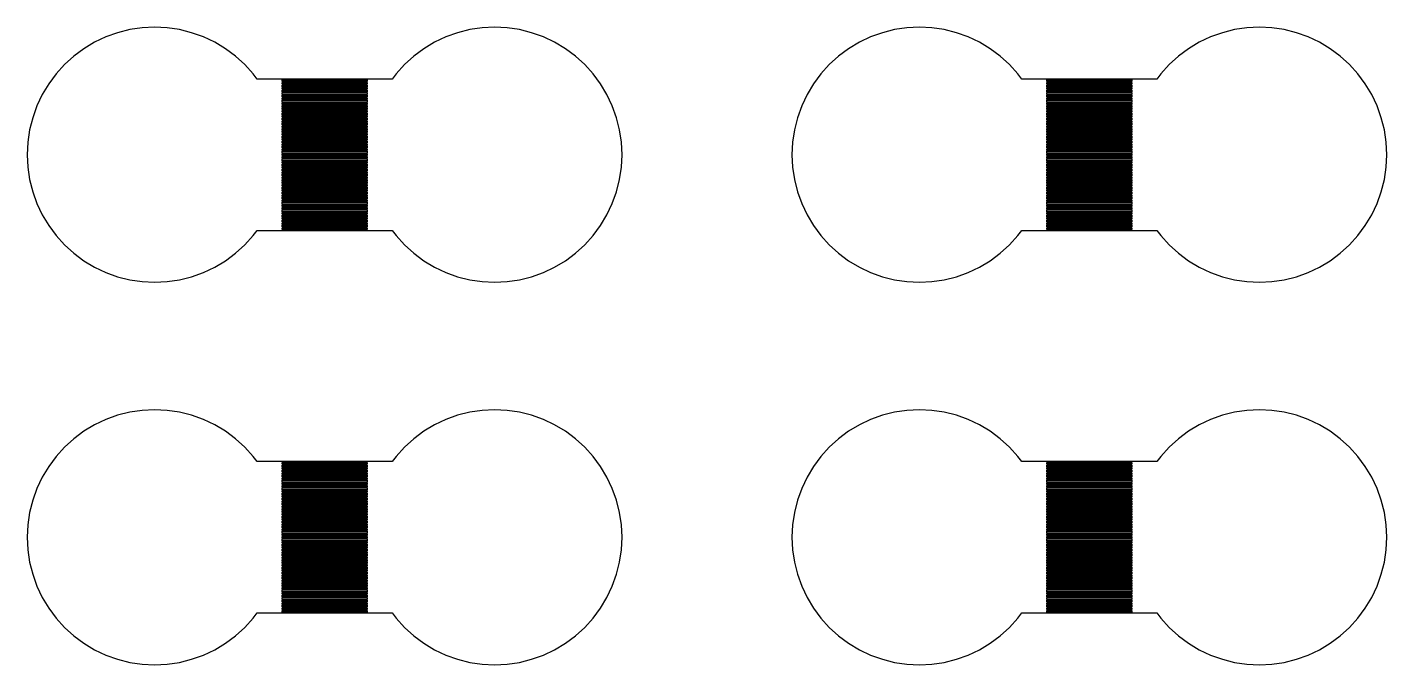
# Model space of a CAD drawing. Extents: x 1 to 53, y 0.8 to 35.2.
# Drawn here: x 10 to 26, y 9.75 to 17.25 of the extents above; entities that cross this region are included whole.
import ezdxf

# ---------------------------------------------------------------- set-up
doc = ezdxf.new("R2010")
doc.units = 0

msp = doc.modelspace()

# ---------------------------------------------------------------- linework, layer by layer
for p, q in [((10.926, 17.1358), (10.7929, 17.0729)), ((11.0646, 17.1854), (10.926, 17.1358)), ((11.2074, 17.2212), (11.0646, 17.1854)), ((11.353, 17.2428), (11.2074, 17.2212)), ((11.5, 17.25), (11.353, 17.2428)), ((11.647, 17.2428), (11.5, 17.25)), ((11.7926, 17.2212), (11.647, 17.2428)), ((11.9354, 17.1854), (11.7926, 17.2212)), ((12.074, 17.1358), (11.9354, 17.1854)), ((12.2071, 17.0729), (12.074, 17.1358)), ((14.926, 17.1358), (14.7929, 17.0729)), ((15.0646, 17.1854), (14.926, 17.1358)), ((15.2074, 17.2212), (15.0646, 17.1854)), ((15.353, 17.2428), (15.2074, 17.2212)), ((15.5, 17.25), (15.353, 17.2428)), ((15.647, 17.2428), (15.5, 17.25)), ((15.7926, 17.2212), (15.647, 17.2428)), ((15.9354, 17.1854), (15.7926, 17.2212)), ((16.074, 17.1358), (15.9354, 17.1854)), ((16.2071, 17.0729), (16.074, 17.1358)), ((19.926, 17.1358), (19.7929, 17.0729)), ((20.0646, 17.1854), (19.926, 17.1358)), ((20.2074, 17.2212), (20.0646, 17.1854)), ((20.353, 17.2428), (20.2074, 17.2212)), ((20.5, 17.25), (20.353, 17.2428)), ((20.647, 17.2428), (20.5, 17.25)), ((20.7926, 17.2212), (20.647, 17.2428)), ((20.9354, 17.1854), (20.7926, 17.2212)), ((21.074, 17.1358), (20.9354, 17.1854)), ((21.2071, 17.0729), (21.074, 17.1358)), ((23.926, 17.1358), (23.7929, 17.0729)), ((24.0646, 17.1854), (23.926, 17.1358)), ((24.2074, 17.2212), (24.0646, 17.1854)), ((24.353, 17.2428), (24.2074, 17.2212)), ((24.5, 17.25), (24.353, 17.2428)), ((24.647, 17.2428), (24.5, 17.25)), ((24.7926, 17.2212), (24.647, 17.2428)), ((24.9354, 17.1854), (24.7926, 17.2212)), ((25.074, 17.1358), (24.9354, 17.1854)), ((25.2071, 17.0729), (25.074, 17.1358)), ((10.6667, 16.9972), (10.5484, 16.9095)), ((10.7929, 17.0729), (10.6667, 16.9972)), ((12.3334, 16.9972), (12.2071, 17.0729)), ((12.4516, 16.9095), (12.3334, 16.9972)), ((14.6666, 16.9972), (14.5484, 16.9095)), ((14.7929, 17.0729), (14.6666, 16.9972)), ((16.3333, 16.9972), (16.2071, 17.0729)), ((16.4516, 16.9095), (16.3333, 16.9972)), ((19.6667, 16.9972), (19.5484, 16.9095)), ((19.7929, 17.0729), (19.6667, 16.9972)), ((21.3334, 16.9972), (21.2071, 17.0729)), ((21.4516, 16.9095), (21.3334, 16.9972)), ((23.6666, 16.9972), (23.5484, 16.9095)), ((23.7929, 17.0729), (23.6666, 16.9972)), ((25.3333, 16.9972), (25.2071, 17.0729)), ((25.4516, 16.9095), (25.3333, 16.9972)), ((10.4393, 16.8107), (10.3405, 16.7016)), ((10.5484, 16.9095), (10.4393, 16.8107)), ((12.5607, 16.8107), (12.4516, 16.9095)), ((12.6595, 16.7016), (12.5607, 16.8107)), ((14.4393, 16.8107), (14.3405, 16.7016)), ((14.5484, 16.9095), (14.4393, 16.8107)), ((16.5607, 16.8107), (16.4516, 16.9095)), ((16.6595, 16.7016), (16.5607, 16.8107)), ((19.4393, 16.8107), (19.3405, 16.7016)), ((19.5484, 16.9095), (19.4393, 16.8107)), ((21.5607, 16.8107), (21.4516, 16.9095)), ((21.6595, 16.7016), (21.5607, 16.8107)), ((23.4393, 16.8107), (23.3405, 16.7016)), ((23.5484, 16.9095), (23.4393, 16.8107)), ((25.5607, 16.8107), (25.4516, 16.9095)), ((25.6595, 16.7016), (25.5607, 16.8107)), ((10.3405, 16.7016), (10.2528, 16.5833)), ((12.7052, 16.64), (12.6595, 16.7016)), ((14.2948, 16.64), (12.7052, 16.64)), ((14.3405, 16.7016), (14.2948, 16.64)), ((16.7472, 16.5833), (16.6595, 16.7016)), ((19.3405, 16.7016), (19.2528, 16.5833)), ((21.7052, 16.64), (21.6595, 16.7016)), ((23.2948, 16.64), (21.7052, 16.64)), ((23.3405, 16.7016), (23.2948, 16.64)), ((25.7472, 16.5833), (25.6595, 16.7016)), ((10.2528, 16.5833), (10.1771, 16.4571)), ((13, 16.61), (13, 16.63)), ((13, 16.63), (14, 16.63)), ((14, 16.61), (13, 16.61)), ((13, 16.58), (13, 16.6)), ((13, 16.6), (14, 16.6)), ((14, 16.58), (13, 16.58)), ((13, 16.55), (13, 16.57)), ((13, 16.57), (14, 16.57)), ((14, 16.55), (13, 16.55)), ((13, 16.52), (13, 16.54)), ((13, 16.54), (14, 16.54)), ((14, 16.52), (13, 16.52)), ((13, 16.49), (13, 16.51)), ((13, 16.51), (14, 16.51)), ((14, 16.49), (13, 16.49)), ((13, 16.46), (13, 16.48)), ((13, 16.48), (14, 16.48)), ((14, 16.63), (14, 16.61)), ((14, 16.6), (14, 16.58)), ((14, 16.57), (14, 16.55)), ((14, 16.54), (14, 16.52)), ((14, 16.51), (14, 16.49)), ((14, 16.48), (14, 16.46)), ((16.8229, 16.4571), (16.7472, 16.5833)), ((19.2528, 16.5833), (19.1771, 16.4571)), ((22, 16.61), (22, 16.63)), ((22, 16.63), (23, 16.63)), ((23, 16.61), (22, 16.61)), ((22, 16.58), (22, 16.6)), ((22, 16.6), (23, 16.6)), ((23, 16.58), (22, 16.58)), ((22, 16.55), (22, 16.57)), ((22, 16.57), (23, 16.57)), ((23, 16.55), (22, 16.55)), ((22, 16.52), (22, 16.54)), ((22, 16.54), (23, 16.54)), ((23, 16.52), (22, 16.52)), ((22, 16.49), (22, 16.51)), ((22, 16.51), (23, 16.51)), ((23, 16.49), (22, 16.49)), ((22, 16.46), (22, 16.48)), ((22, 16.48), (23, 16.48)), ((23, 16.63), (23, 16.61)), ((23, 16.6), (23, 16.58)), ((23, 16.57), (23, 16.55)), ((23, 16.54), (23, 16.52)), ((23, 16.51), (23, 16.49)), ((23, 16.48), (23, 16.46)), ((25.8229, 16.4571), (25.7472, 16.5833)), ((10.1142, 16.324), (10.0646, 16.1854)), ((10.1771, 16.4571), (10.1142, 16.324)), ((14, 16.46), (13, 16.46)), ((13, 16.43), (13, 16.45)), ((13, 16.45), (14, 16.45)), ((14, 16.43), (13, 16.43)), ((13, 16.4), (13, 16.42)), ((13, 16.42), (14, 16.42)), ((14, 16.4), (13, 16.4)), ((13, 16.37), (13, 16.39)), ((13, 16.39), (14, 16.39)), ((14, 16.37), (13, 16.37)), ((13, 16.34), (13, 16.36)), ((13, 16.36), (14, 16.36)), ((14, 16.34), (13, 16.34)), ((13, 16.31), (13, 16.33)), ((13, 16.33), (14, 16.33)), ((14, 16.45), (14, 16.43)), ((14, 16.42), (14, 16.4)), ((14, 16.39), (14, 16.37)), ((14, 16.36), (14, 16.34)), ((14, 16.33), (14, 16.31)), ((16.8858, 16.324), (16.8229, 16.4571)), ((16.9354, 16.1854), (16.8858, 16.324)), ((19.1142, 16.324), (19.0646, 16.1854)), ((19.1771, 16.4571), (19.1142, 16.324)), ((23, 16.46), (22, 16.46)), ((22, 16.43), (22, 16.45)), ((22, 16.45), (23, 16.45)), ((23, 16.43), (22, 16.43)), ((22, 16.4), (22, 16.42)), ((22, 16.42), (23, 16.42)), ((23, 16.4), (22, 16.4)), ((22, 16.37), (22, 16.39)), ((22, 16.39), (23, 16.39)), ((23, 16.37), (22, 16.37)), ((22, 16.34), (22, 16.36)), ((22, 16.36), (23, 16.36)), ((23, 16.34), (22, 16.34)), ((22, 16.31), (22, 16.33)), ((22, 16.33), (23, 16.33)), ((23, 16.45), (23, 16.43)), ((23, 16.42), (23, 16.4)), ((23, 16.39), (23, 16.37)), ((23, 16.36), (23, 16.34)), ((23, 16.33), (23, 16.31)), ((25.8858, 16.324), (25.8229, 16.4571)), ((25.9354, 16.1854), (25.8858, 16.324)), ((10.0646, 16.1854), (10.0288, 16.0426)), ((14, 16.31), (13, 16.31)), ((13, 16.28), (13, 16.3)), ((13, 16.3), (14, 16.3)), ((14, 16.28), (13, 16.28)), ((13, 16.25), (13, 16.27)), ((13, 16.27), (14, 16.27)), ((14, 16.25), (13, 16.25)), ((13, 16.22), (13, 16.24)), ((13, 16.24), (14, 16.24)), ((14, 16.22), (13, 16.22)), ((13, 16.19), (13, 16.21)), ((13, 16.21), (14, 16.21)), ((14, 16.19), (13, 16.19)), ((13, 16.16), (13, 16.18)), ((13, 16.18), (14, 16.18)), ((14, 16.16), (13, 16.16)), ((14, 16.3), (14, 16.28)), ((14, 16.27), (14, 16.25)), ((14, 16.24), (14, 16.22)), ((14, 16.21), (14, 16.19)), ((14, 16.18), (14, 16.16)), ((16.9712, 16.0426), (16.9354, 16.1854)), ((19.0646, 16.1854), (19.0288, 16.0426)), ((23, 16.31), (22, 16.31)), ((22, 16.28), (22, 16.3)), ((22, 16.3), (23, 16.3)), ((23, 16.28), (22, 16.28)), ((22, 16.25), (22, 16.27)), ((22, 16.27), (23, 16.27)), ((23, 16.25), (22, 16.25)), ((22, 16.22), (22, 16.24)), ((22, 16.24), (23, 16.24)), ((23, 16.22), (22, 16.22)), ((22, 16.19), (22, 16.21)), ((22, 16.21), (23, 16.21)), ((23, 16.19), (22, 16.19)), ((22, 16.16), (22, 16.18)), ((22, 16.18), (23, 16.18)), ((23, 16.16), (22, 16.16)), ((23, 16.3), (23, 16.28)), ((23, 16.27), (23, 16.25)), ((23, 16.24), (23, 16.22)), ((23, 16.21), (23, 16.19)), ((23, 16.18), (23, 16.16)), ((25.9712, 16.0426), (25.9354, 16.1854)), ((10.0288, 16.0426), (10.0072, 15.897)), ((13, 16.13), (13, 16.15)), ((13, 16.15), (14, 16.15)), ((14, 16.13), (13, 16.13)), ((13, 16.1), (13, 16.12)), ((13, 16.12), (14, 16.12)), ((14, 16.1), (13, 16.1)), ((13, 16.07), (13, 16.09)), ((13, 16.09), (14, 16.09)), ((14, 16.07), (13, 16.07)), ((13, 16.04), (13, 16.06)), ((13, 16.06), (14, 16.06)), ((14, 16.04), (13, 16.04)), ((13, 16.01), (13, 16.03)), ((13, 16.03), (14, 16.03)), ((14, 16.01), (13, 16.01)), ((13, 15.98), (13, 16)), ((13, 16), (14, 16)), ((14, 16.15), (14, 16.13)), ((14, 16.12), (14, 16.1)), ((14, 16.09), (14, 16.07)), ((14, 16.06), (14, 16.04)), ((14, 16.03), (14, 16.01)), ((14, 16), (14, 15.98)), ((16.9928, 15.897), (16.9712, 16.0426)), ((19.0288, 16.0426), (19.0072, 15.897)), ((22, 16.13), (22, 16.15)), ((22, 16.15), (23, 16.15)), ((23, 16.13), (22, 16.13)), ((22, 16.1), (22, 16.12)), ((22, 16.12), (23, 16.12)), ((23, 16.1), (22, 16.1)), ((22, 16.07), (22, 16.09)), ((22, 16.09), (23, 16.09)), ((23, 16.07), (22, 16.07)), ((22, 16.04), (22, 16.06)), ((22, 16.06), (23, 16.06)), ((23, 16.04), (22, 16.04)), ((22, 16.01), (22, 16.03)), ((22, 16.03), (23, 16.03)), ((23, 16.01), (22, 16.01)), ((22, 15.98), (22, 16)), ((22, 16), (23, 16)), ((23, 16.15), (23, 16.13)), ((23, 16.12), (23, 16.1)), ((23, 16.09), (23, 16.07)), ((23, 16.06), (23, 16.04)), ((23, 16.03), (23, 16.01)), ((23, 16), (23, 15.98)), ((25.9928, 15.897), (25.9712, 16.0426)), ((10.0072, 15.897), (10, 15.75)), ((14, 15.98), (13, 15.98)), ((13, 15.95), (13, 15.97)), ((13, 15.97), (14, 15.97)), ((14, 15.95), (13, 15.95)), ((13, 15.92), (13, 15.94)), ((13, 15.94), (14, 15.94)), ((14, 15.92), (13, 15.92)), ((13, 15.89), (13, 15.91)), ((13, 15.91), (14, 15.91)), ((14, 15.89), (13, 15.89)), ((13, 15.86), (13, 15.88)), ((13, 15.88), (14, 15.88)), ((14, 15.86), (13, 15.86)), ((13, 15.83), (13, 15.85)), ((13, 15.85), (14, 15.85)), ((14, 15.97), (14, 15.95)), ((14, 15.94), (14, 15.92)), ((14, 15.91), (14, 15.89)), ((14, 15.88), (14, 15.86)), ((14, 15.85), (14, 15.83)), ((17, 15.75), (16.9928, 15.897)), ((19.0072, 15.897), (19, 15.75)), ((23, 15.98), (22, 15.98)), ((22, 15.95), (22, 15.97)), ((22, 15.97), (23, 15.97)), ((23, 15.95), (22, 15.95)), ((22, 15.92), (22, 15.94)), ((22, 15.94), (23, 15.94)), ((23, 15.92), (22, 15.92)), ((22, 15.89), (22, 15.91)), ((22, 15.91), (23, 15.91)), ((23, 15.89), (22, 15.89)), ((22, 15.86), (22, 15.88)), ((22, 15.88), (23, 15.88)), ((23, 15.86), (22, 15.86)), ((22, 15.83), (22, 15.85)), ((22, 15.85), (23, 15.85)), ((23, 15.97), (23, 15.95)), ((23, 15.94), (23, 15.92)), ((23, 15.91), (23, 15.89)), ((23, 15.88), (23, 15.86)), ((23, 15.85), (23, 15.83)), ((26, 15.75), (25.9928, 15.897)), ((10, 15.75), (10.0072, 15.603)), ((14, 15.83), (13, 15.83)), ((13, 15.8), (13, 15.82)), ((13, 15.82), (14, 15.82)), ((14, 15.8), (13, 15.8)), ((13, 15.77), (13, 15.79)), ((13, 15.79), (14, 15.79)), ((14, 15.77), (13, 15.77)), ((13, 15.74), (13, 15.76)), ((13, 15.76), (14, 15.76)), ((14, 15.74), (13, 15.74)), ((13, 15.71), (13, 15.73)), ((13, 15.73), (14, 15.73)), ((14, 15.71), (13, 15.71)), ((13, 15.68), (13, 15.7)), ((13, 15.7), (14, 15.7)), ((14, 15.68), (13, 15.68)), ((14, 15.82), (14, 15.8)), ((14, 15.79), (14, 15.77)), ((14, 15.76), (14, 15.74)), ((14, 15.73), (14, 15.71)), ((14, 15.7), (14, 15.68)), ((16.9928, 15.603), (17, 15.75)), ((19, 15.75), (19.0072, 15.603)), ((23, 15.83), (22, 15.83)), ((22, 15.8), (22, 15.82)), ((22, 15.82), (23, 15.82)), ((23, 15.8), (22, 15.8)), ((22, 15.77), (22, 15.79)), ((22, 15.79), (23, 15.79)), ((23, 15.77), (22, 15.77)), ((22, 15.74), (22, 15.76)), ((22, 15.76), (23, 15.76)), ((23, 15.74), (22, 15.74)), ((22, 15.71), (22, 15.73)), ((22, 15.73), (23, 15.73)), ((23, 15.71), (22, 15.71)), ((22, 15.68), (22, 15.7)), ((22, 15.7), (23, 15.7)), ((23, 15.68), (22, 15.68)), ((23, 15.82), (23, 15.8)), ((23, 15.79), (23, 15.77)), ((23, 15.76), (23, 15.74)), ((23, 15.73), (23, 15.71)), ((23, 15.7), (23, 15.68)), ((25.9928, 15.603), (26, 15.75)), ((10.0072, 15.603), (10.0288, 15.4574)), ((13, 15.65), (13, 15.67)), ((13, 15.67), (14, 15.67)), ((14, 15.65), (13, 15.65)), ((13, 15.62), (13, 15.64)), ((13, 15.64), (14, 15.64)), ((14, 15.62), (13, 15.62)), ((13, 15.59), (13, 15.61)), ((13, 15.61), (14, 15.61)), ((14, 15.59), (13, 15.59)), ((13, 15.56), (13, 15.58)), ((13, 15.58), (14, 15.58)), ((14, 15.56), (13, 15.56)), ((13, 15.53), (13, 15.55)), ((13, 15.55), (14, 15.55)), ((14, 15.53), (13, 15.53)), ((13, 15.5), (13, 15.52)), ((13, 15.52), (14, 15.52)), ((14, 15.67), (14, 15.65)), ((14, 15.64), (14, 15.62)), ((14, 15.61), (14, 15.59)), ((14, 15.58), (14, 15.56)), ((14, 15.55), (14, 15.53)), ((14, 15.52), (14, 15.5)), ((16.9712, 15.4574), (16.9928, 15.603)), ((19.0072, 15.603), (19.0288, 15.4574)), ((22, 15.65), (22, 15.67)), ((22, 15.67), (23, 15.67)), ((23, 15.65), (22, 15.65)), ((22, 15.62), (22, 15.64)), ((22, 15.64), (23, 15.64)), ((23, 15.62), (22, 15.62)), ((22, 15.59), (22, 15.61)), ((22, 15.61), (23, 15.61)), ((23, 15.59), (22, 15.59)), ((22, 15.56), (22, 15.58)), ((22, 15.58), (23, 15.58)), ((23, 15.56), (22, 15.56)), ((22, 15.53), (22, 15.55)), ((22, 15.55), (23, 15.55)), ((23, 15.53), (22, 15.53)), ((22, 15.5), (22, 15.52)), ((22, 15.52), (23, 15.52)), ((23, 15.67), (23, 15.65)), ((23, 15.64), (23, 15.62)), ((23, 15.61), (23, 15.59)), ((23, 15.58), (23, 15.56)), ((23, 15.55), (23, 15.53)), ((23, 15.52), (23, 15.5)), ((25.9712, 15.4574), (25.9928, 15.603)), ((10.0288, 15.4574), (10.0646, 15.3146)), ((14, 15.5), (13, 15.5)), ((13, 15.47), (13, 15.49)), ((13, 15.49), (14, 15.49)), ((14, 15.47), (13, 15.47)), ((13, 15.44), (13, 15.46)), ((13, 15.46), (14, 15.46)), ((14, 15.44), (13, 15.44)), ((13, 15.41), (13, 15.43)), ((13, 15.43), (14, 15.43)), ((14, 15.41), (13, 15.41)), ((13, 15.38), (13, 15.4)), ((13, 15.4), (14, 15.4)), ((14, 15.38), (13, 15.38)), ((13, 15.35), (13, 15.37)), ((13, 15.37), (14, 15.37)), ((14, 15.49), (14, 15.47)), ((14, 15.46), (14, 15.44)), ((14, 15.43), (14, 15.41)), ((14, 15.4), (14, 15.38)), ((14, 15.37), (14, 15.35)), ((16.9354, 15.3146), (16.9712, 15.4574)), ((19.0288, 15.4574), (19.0646, 15.3146)), ((23, 15.5), (22, 15.5)), ((22, 15.47), (22, 15.49)), ((22, 15.49), (23, 15.49)), ((23, 15.47), (22, 15.47)), ((22, 15.44), (22, 15.46)), ((22, 15.46), (23, 15.46)), ((23, 15.44), (22, 15.44)), ((22, 15.41), (22, 15.43)), ((22, 15.43), (23, 15.43)), ((23, 15.41), (22, 15.41)), ((22, 15.38), (22, 15.4)), ((22, 15.4), (23, 15.4)), ((23, 15.38), (22, 15.38)), ((22, 15.35), (22, 15.37)), ((22, 15.37), (23, 15.37)), ((23, 15.49), (23, 15.47)), ((23, 15.46), (23, 15.44)), ((23, 15.43), (23, 15.41)), ((23, 15.4), (23, 15.38)), ((23, 15.37), (23, 15.35)), ((25.9354, 15.3146), (25.9712, 15.4574)), ((10.0646, 15.3146), (10.1142, 15.176)), ((14, 15.35), (13, 15.35)), ((13, 15.32), (13, 15.34)), ((13, 15.34), (14, 15.34)), ((14, 15.32), (13, 15.32)), ((13, 15.29), (13, 15.31)), ((13, 15.31), (14, 15.31)), ((14, 15.29), (13, 15.29)), ((13, 15.26), (13, 15.28)), ((13, 15.28), (14, 15.28)), ((14, 15.26), (13, 15.26)), ((13, 15.23), (13, 15.25)), ((13, 15.25), (14, 15.25)), ((14, 15.23), (13, 15.23)), ((13, 15.2), (13, 15.22)), ((13, 15.22), (14, 15.22)), ((14, 15.2), (13, 15.2)), ((14, 15.34), (14, 15.32)), ((14, 15.31), (14, 15.29)), ((14, 15.28), (14, 15.26)), ((14, 15.25), (14, 15.23)), ((14, 15.22), (14, 15.2)), ((16.8858, 15.176), (16.9354, 15.3146)), ((19.0646, 15.3146), (19.1142, 15.176)), ((23, 15.35), (22, 15.35)), ((22, 15.32), (22, 15.34)), ((22, 15.34), (23, 15.34)), ((23, 15.32), (22, 15.32)), ((22, 15.29), (22, 15.31)), ((22, 15.31), (23, 15.31)), ((23, 15.29), (22, 15.29)), ((22, 15.26), (22, 15.28)), ((22, 15.28), (23, 15.28)), ((23, 15.26), (22, 15.26)), ((22, 15.23), (22, 15.25)), ((22, 15.25), (23, 15.25)), ((23, 15.23), (22, 15.23)), ((22, 15.2), (22, 15.22)), ((22, 15.22), (23, 15.22)), ((23, 15.2), (22, 15.2)), ((23, 15.34), (23, 15.32)), ((23, 15.31), (23, 15.29)), ((23, 15.28), (23, 15.26)), ((23, 15.25), (23, 15.23)), ((23, 15.22), (23, 15.2)), ((25.8858, 15.176), (25.9354, 15.3146)), ((10.1142, 15.176), (10.1771, 15.0429)), ((10.1771, 15.0429), (10.2528, 14.9167)), ((13, 15.17), (13, 15.19)), ((13, 15.19), (14, 15.19)), ((14, 15.17), (13, 15.17)), ((13, 15.14), (13, 15.16)), ((13, 15.16), (14, 15.16)), ((14, 15.14), (13, 15.14)), ((13, 15.11), (13, 15.13)), ((13, 15.13), (14, 15.13)), ((14, 15.11), (13, 15.11)), ((13, 15.08), (13, 15.1)), ((13, 15.1), (14, 15.1)), ((14, 15.08), (13, 15.08)), ((13, 15.05), (13, 15.07)), ((13, 15.07), (14, 15.07)), ((14, 15.05), (13, 15.05)), ((14, 15.19), (14, 15.17)), ((14, 15.16), (14, 15.14)), ((14, 15.13), (14, 15.11)), ((14, 15.1), (14, 15.08)), ((14, 15.07), (14, 15.05)), ((16.7472, 14.9167), (16.8229, 15.0429)), ((16.8229, 15.0429), (16.8858, 15.176)), ((19.1142, 15.176), (19.1771, 15.0429)), ((19.1771, 15.0429), (19.2528, 14.9167)), ((22, 15.17), (22, 15.19)), ((22, 15.19), (23, 15.19)), ((23, 15.17), (22, 15.17)), ((22, 15.14), (22, 15.16)), ((22, 15.16), (23, 15.16)), ((23, 15.14), (22, 15.14)), ((22, 15.11), (22, 15.13)), ((22, 15.13), (23, 15.13)), ((23, 15.11), (22, 15.11)), ((22, 15.08), (22, 15.1)), ((22, 15.1), (23, 15.1)), ((23, 15.08), (22, 15.08)), ((22, 15.05), (22, 15.07)), ((22, 15.07), (23, 15.07)), ((23, 15.05), (22, 15.05)), ((23, 15.19), (23, 15.17)), ((23, 15.16), (23, 15.14)), ((23, 15.13), (23, 15.11)), ((23, 15.1), (23, 15.08)), ((23, 15.07), (23, 15.05)), ((25.7472, 14.9167), (25.8229, 15.0429)), ((25.8229, 15.0429), (25.8858, 15.176)), ((10.2528, 14.9167), (10.3405, 14.7984)), ((13, 15.02), (13, 15.04)), ((13, 15.04), (14, 15.04)), ((14, 15.02), (13, 15.02)), ((13, 14.99), (13, 15.01)), ((13, 15.01), (14, 15.01)), ((14, 14.99), (13, 14.99)), ((13, 14.96), (13, 14.98)), ((13, 14.98), (14, 14.98)), ((14, 14.96), (13, 14.96)), ((13, 14.93), (13, 14.95)), ((13, 14.95), (14, 14.95)), ((14, 14.93), (13, 14.93)), ((13, 14.9), (13, 14.92)), ((13, 14.92), (14, 14.92)), ((14, 14.9), (13, 14.9)), ((13, 14.87), (13, 14.89)), ((13, 14.89), (14, 14.89)), ((14, 15.04), (14, 15.02)), ((14, 15.01), (14, 14.99)), ((14, 14.98), (14, 14.96)), ((14, 14.95), (14, 14.93)), ((14, 14.92), (14, 14.9)), ((14, 14.89), (14, 14.87)), ((16.6595, 14.7984), (16.7472, 14.9167)), ((19.2528, 14.9167), (19.3405, 14.7984)), ((22, 15.02), (22, 15.04)), ((22, 15.04), (23, 15.04)), ((23, 15.02), (22, 15.02)), ((22, 14.99), (22, 15.01)), ((22, 15.01), (23, 15.01)), ((23, 14.99), (22, 14.99)), ((22, 14.96), (22, 14.98)), ((22, 14.98), (23, 14.98)), ((23, 14.96), (22, 14.96)), ((22, 14.93), (22, 14.95)), ((22, 14.95), (23, 14.95)), ((23, 14.93), (22, 14.93)), ((22, 14.9), (22, 14.92)), ((22, 14.92), (23, 14.92)), ((23, 14.9), (22, 14.9)), ((22, 14.87), (22, 14.89)), ((22, 14.89), (23, 14.89)), ((23, 15.04), (23, 15.02)), ((23, 15.01), (23, 14.99)), ((23, 14.98), (23, 14.96)), ((23, 14.95), (23, 14.93)), ((23, 14.92), (23, 14.9)), ((23, 14.89), (23, 14.87)), ((25.6595, 14.7984), (25.7472, 14.9167)), ((10.3405, 14.7984), (10.4393, 14.6893)), ((12.5607, 14.6893), (12.6595, 14.7984)), ((12.6595, 14.7984), (12.7052, 14.86)), ((12.7052, 14.86), (14.2948, 14.86)), ((14, 14.87), (13, 14.87)), ((14.2948, 14.86), (14.3405, 14.7984)), ((14.3405, 14.7984), (14.4393, 14.6893)), ((16.5607, 14.6893), (16.6595, 14.7984)), ((19.3405, 14.7984), (19.4393, 14.6893)), ((21.5607, 14.6893), (21.6595, 14.7984)), ((21.6595, 14.7984), (21.7052, 14.86)), ((21.7052, 14.86), (23.2948, 14.86)), ((23, 14.87), (22, 14.87)), ((23.2948, 14.86), (23.3405, 14.7984)), ((23.3405, 14.7984), (23.4393, 14.6893)), ((25.5607, 14.6893), (25.6595, 14.7984)), ((10.4393, 14.6893), (10.5484, 14.5905)), ((10.5484, 14.5905), (10.6667, 14.5028)), ((12.3334, 14.5028), (12.4516, 14.5905)), ((12.4516, 14.5905), (12.5607, 14.6893)), ((14.4393, 14.6893), (14.5484, 14.5905)), ((14.5484, 14.5905), (14.6666, 14.5028)), ((16.3333, 14.5028), (16.4516, 14.5905)), ((16.4516, 14.5905), (16.5607, 14.6893)), ((19.4393, 14.6893), (19.5484, 14.5905)), ((19.5484, 14.5905), (19.6667, 14.5028)), ((21.3334, 14.5028), (21.4516, 14.5905)), ((21.4516, 14.5905), (21.5607, 14.6893)), ((23.4393, 14.6893), (23.5484, 14.5905)), ((23.5484, 14.5905), (23.6666, 14.5028)), ((25.3333, 14.5028), (25.4516, 14.5905)), ((25.4516, 14.5905), (25.5607, 14.6893)), ((10.6667, 14.5028), (10.7929, 14.4271)), ((10.7929, 14.4271), (10.926, 14.3642)), ((12.074, 14.3642), (12.2071, 14.4271)), ((12.2071, 14.4271), (12.3334, 14.5028)), ((14.6666, 14.5028), (14.7929, 14.4271)), ((14.7929, 14.4271), (14.926, 14.3642)), ((16.074, 14.3642), (16.2071, 14.4271)), ((16.2071, 14.4271), (16.3333, 14.5028)), ((19.6667, 14.5028), (19.7929, 14.4271)), ((19.7929, 14.4271), (19.926, 14.3642)), ((21.074, 14.3642), (21.2071, 14.4271)), ((21.2071, 14.4271), (21.3334, 14.5028)), ((23.6666, 14.5028), (23.7929, 14.4271)), ((23.7929, 14.4271), (23.926, 14.3642)), ((25.074, 14.3642), (25.2071, 14.4271)), ((25.2071, 14.4271), (25.3333, 14.5028)), ((10.926, 14.3642), (11.0646, 14.3146)), ((11.0646, 14.3146), (11.2074, 14.2788)), ((11.2074, 14.2788), (11.353, 14.2572)), ((11.353, 14.2572), (11.5, 14.25)), ((11.5, 14.25), (11.647, 14.2572)), ((11.647, 14.2572), (11.7926, 14.2788)), ((11.7926, 14.2788), (11.9354, 14.3146)), ((11.9354, 14.3146), (12.074, 14.3642)), ((14.926, 14.3642), (15.0646, 14.3146)), ((15.0646, 14.3146), (15.2074, 14.2788)), ((15.2074, 14.2788), (15.353, 14.2572)), ((15.353, 14.2572), (15.5, 14.25)), ((15.5, 14.25), (15.647, 14.2572)), ((15.647, 14.2572), (15.7926, 14.2788)), ((15.7926, 14.2788), (15.9354, 14.3146)), ((15.9354, 14.3146), (16.074, 14.3642)), ((19.926, 14.3642), (20.0646, 14.3146)), ((20.0646, 14.3146), (20.2074, 14.2788)), ((20.2074, 14.2788), (20.353, 14.2572)), ((20.353, 14.2572), (20.5, 14.25)), ((20.5, 14.25), (20.647, 14.2572)), ((20.647, 14.2572), (20.7926, 14.2788)), ((20.7926, 14.2788), (20.9354, 14.3146)), ((20.9354, 14.3146), (21.074, 14.3642)), ((23.926, 14.3642), (24.0646, 14.3146)), ((24.0646, 14.3146), (24.2074, 14.2788)), ((24.2074, 14.2788), (24.353, 14.2572)), ((24.353, 14.2572), (24.5, 14.25)), ((24.5, 14.25), (24.647, 14.2572)), ((24.647, 14.2572), (24.7926, 14.2788)), ((24.7926, 14.2788), (24.9354, 14.3146)), ((24.9354, 14.3146), (25.074, 14.3642)), ((11.0646, 12.6854), (10.926, 12.6358)), ((11.2074, 12.7212), (11.0646, 12.6854)), ((11.353, 12.7428), (11.2074, 12.7212)), ((11.5, 12.75), (11.353, 12.7428)), ((11.647, 12.7428), (11.5, 12.75)), ((11.7926, 12.7212), (11.647, 12.7428)), ((11.9354, 12.6854), (11.7926, 12.7212)), ((12.074, 12.6358), (11.9354, 12.6854)), ((15.0646, 12.6854), (14.926, 12.6358)), ((15.2074, 12.7212), (15.0646, 12.6854)), ((15.353, 12.7428), (15.2074, 12.7212)), ((15.5, 12.75), (15.353, 12.7428)), ((15.647, 12.7428), (15.5, 12.75)), ((15.7926, 12.7212), (15.647, 12.7428)), ((15.9354, 12.6854), (15.7926, 12.7212)), ((16.074, 12.6358), (15.9354, 12.6854)), ((20.0646, 12.6854), (19.926, 12.6358)), ((20.2074, 12.7212), (20.0646, 12.6854)), ((20.353, 12.7428), (20.2074, 12.7212)), ((20.5, 12.75), (20.353, 12.7428)), ((20.647, 12.7428), (20.5, 12.75)), ((20.7926, 12.7212), (20.647, 12.7428)), ((20.9354, 12.6854), (20.7926, 12.7212)), ((21.074, 12.6358), (20.9354, 12.6854)), ((24.0646, 12.6854), (23.926, 12.6358)), ((24.2074, 12.7212), (24.0646, 12.6854)), ((24.353, 12.7428), (24.2074, 12.7212)), ((24.5, 12.75), (24.353, 12.7428)), ((24.647, 12.7428), (24.5, 12.75)), ((24.7926, 12.7212), (24.647, 12.7428)), ((24.9354, 12.6854), (24.7926, 12.7212)), ((25.074, 12.6358), (24.9354, 12.6854)), ((10.6667, 12.4972), (10.5484, 12.4095)), ((10.7929, 12.5729), (10.6667, 12.4972)), ((10.926, 12.6358), (10.7929, 12.5729)), ((12.2071, 12.5729), (12.074, 12.6358)), ((12.3334, 12.4972), (12.2071, 12.5729)), ((12.4516, 12.4095), (12.3334, 12.4972)), ((14.6666, 12.4972), (14.5484, 12.4095)), ((14.7929, 12.5729), (14.6666, 12.4972)), ((14.926, 12.6358), (14.7929, 12.5729)), ((16.2071, 12.5729), (16.074, 12.6358)), ((16.3333, 12.4972), (16.2071, 12.5729)), ((16.4516, 12.4095), (16.3333, 12.4972)), ((19.6667, 12.4972), (19.5484, 12.4095)), ((19.7929, 12.5729), (19.6667, 12.4972)), ((19.926, 12.6358), (19.7929, 12.5729)), ((21.2071, 12.5729), (21.074, 12.6358)), ((21.3334, 12.4972), (21.2071, 12.5729)), ((21.4516, 12.4095), (21.3334, 12.4972)), ((23.6666, 12.4972), (23.5484, 12.4095)), ((23.7929, 12.5729), (23.6666, 12.4972)), ((23.926, 12.6358), (23.7929, 12.5729)), ((25.2071, 12.5729), (25.074, 12.6358)), ((25.3333, 12.4972), (25.2071, 12.5729)), ((25.4516, 12.4095), (25.3333, 12.4972)), ((10.5484, 12.4095), (10.4393, 12.3107)), ((12.5607, 12.3107), (12.4516, 12.4095)), ((14.5484, 12.4095), (14.4393, 12.3107)), ((16.5607, 12.3107), (16.4516, 12.4095)), ((19.5484, 12.4095), (19.4393, 12.3107)), ((21.5607, 12.3107), (21.4516, 12.4095)), ((23.5484, 12.4095), (23.4393, 12.3107)), ((25.5607, 12.3107), (25.4516, 12.4095)), ((10.3405, 12.2016), (10.2528, 12.0833)), ((10.4393, 12.3107), (10.3405, 12.2016)), ((12.6595, 12.2016), (12.5607, 12.3107)), ((12.7052, 12.14), (12.6595, 12.2016)), ((14.3405, 12.2016), (14.2948, 12.14)), ((14.4393, 12.3107), (14.3405, 12.2016)), ((16.6595, 12.2016), (16.5607, 12.3107)), ((16.7472, 12.0833), (16.6595, 12.2016)), ((19.3405, 12.2016), (19.2528, 12.0833)), ((19.4393, 12.3107), (19.3405, 12.2016)), ((21.6595, 12.2016), (21.5607, 12.3107)), ((21.7052, 12.14), (21.6595, 12.2016)), ((23.3405, 12.2016), (23.2948, 12.14)), ((23.4393, 12.3107), (23.3405, 12.2016)), ((25.6595, 12.2016), (25.5607, 12.3107)), ((25.7472, 12.0833), (25.6595, 12.2016)), ((10.2528, 12.0833), (10.1771, 11.9571)), ((14.2948, 12.14), (12.7052, 12.14)), ((13, 12.11), (13, 12.13)), ((13, 12.13), (14, 12.13)), ((14, 12.11), (13, 12.11)), ((13, 12.08), (13, 12.1)), ((13, 12.1), (14, 12.1)), ((14, 12.08), (13, 12.08)), ((13, 12.05), (13, 12.07)), ((13, 12.07), (14, 12.07)), ((14, 12.05), (13, 12.05)), ((13, 12.02), (13, 12.04)), ((13, 12.04), (14, 12.04)), ((14, 12.02), (13, 12.02)), ((13, 11.99), (13, 12.01)), ((13, 12.01), (14, 12.01)), ((14, 12.13), (14, 12.11)), ((14, 12.1), (14, 12.08)), ((14, 12.07), (14, 12.05)), ((14, 12.04), (14, 12.02)), ((14, 12.01), (14, 11.99)), ((16.8229, 11.9571), (16.7472, 12.0833)), ((19.2528, 12.0833), (19.1771, 11.9571)), ((23.2948, 12.14), (21.7052, 12.14)), ((22, 12.11), (22, 12.13)), ((22, 12.13), (23, 12.13)), ((23, 12.11), (22, 12.11)), ((22, 12.08), (22, 12.1)), ((22, 12.1), (23, 12.1)), ((23, 12.08), (22, 12.08)), ((22, 12.05), (22, 12.07)), ((22, 12.07), (23, 12.07)), ((23, 12.05), (22, 12.05)), ((22, 12.02), (22, 12.04)), ((22, 12.04), (23, 12.04)), ((23, 12.02), (22, 12.02)), ((22, 11.99), (22, 12.01)), ((22, 12.01), (23, 12.01)), ((23, 12.13), (23, 12.11)), ((23, 12.1), (23, 12.08)), ((23, 12.07), (23, 12.05)), ((23, 12.04), (23, 12.02)), ((23, 12.01), (23, 11.99)), ((25.8229, 11.9571), (25.7472, 12.0833)), ((10.1771, 11.9571), (10.1142, 11.824)), ((14, 11.99), (13, 11.99)), ((13, 11.96), (13, 11.98)), ((13, 11.98), (14, 11.98)), ((14, 11.96), (13, 11.96)), ((13, 11.93), (13, 11.95)), ((13, 11.95), (14, 11.95)), ((14, 11.93), (13, 11.93)), ((13, 11.9), (13, 11.92)), ((13, 11.92), (14, 11.92)), ((14, 11.9), (13, 11.9)), ((13, 11.87), (13, 11.89)), ((13, 11.89), (14, 11.89)), ((14, 11.87), (13, 11.87)), ((13, 11.84), (13, 11.86)), ((13, 11.86), (14, 11.86)), ((14, 11.84), (13, 11.84)), ((14, 11.98), (14, 11.96)), ((14, 11.95), (14, 11.93)), ((14, 11.92), (14, 11.9)), ((14, 11.89), (14, 11.87)), ((14, 11.86), (14, 11.84)), ((16.8858, 11.824), (16.8229, 11.9571)), ((19.1771, 11.9571), (19.1142, 11.824)), ((23, 11.99), (22, 11.99)), ((22, 11.96), (22, 11.98)), ((22, 11.98), (23, 11.98)), ((23, 11.96), (22, 11.96)), ((22, 11.93), (22, 11.95)), ((22, 11.95), (23, 11.95)), ((23, 11.93), (22, 11.93)), ((22, 11.9), (22, 11.92)), ((22, 11.92), (23, 11.92)), ((23, 11.9), (22, 11.9)), ((22, 11.87), (22, 11.89)), ((22, 11.89), (23, 11.89)), ((23, 11.87), (22, 11.87)), ((22, 11.84), (22, 11.86)), ((22, 11.86), (23, 11.86)), ((23, 11.84), (22, 11.84)), ((23, 11.98), (23, 11.96)), ((23, 11.95), (23, 11.93)), ((23, 11.92), (23, 11.9)), ((23, 11.89), (23, 11.87)), ((23, 11.86), (23, 11.84)), ((25.8858, 11.824), (25.8229, 11.9571)), ((10.0646, 11.6854), (10.0288, 11.5426)), ((10.1142, 11.824), (10.0646, 11.6854)), ((13, 11.81), (13, 11.83)), ((13, 11.83), (14, 11.83)), ((14, 11.81), (13, 11.81)), ((13, 11.78), (13, 11.8)), ((13, 11.8), (14, 11.8)), ((14, 11.78), (13, 11.78)), ((13, 11.75), (13, 11.77)), ((13, 11.77), (14, 11.77)), ((14, 11.75), (13, 11.75)), ((13, 11.72), (13, 11.74)), ((13, 11.74), (14, 11.74)), ((14, 11.72), (13, 11.72)), ((13, 11.69), (13, 11.71)), ((13, 11.71), (14, 11.71)), ((14, 11.69), (13, 11.69)), ((13, 11.66), (13, 11.68)), ((13, 11.68), (14, 11.68)), ((14, 11.83), (14, 11.81)), ((14, 11.8), (14, 11.78)), ((14, 11.77), (14, 11.75)), ((14, 11.74), (14, 11.72)), ((14, 11.71), (14, 11.69)), ((14, 11.68), (14, 11.66)), ((16.9354, 11.6854), (16.8858, 11.824)), ((16.9712, 11.5426), (16.9354, 11.6854)), ((19.0646, 11.6854), (19.0288, 11.5426)), ((19.1142, 11.824), (19.0646, 11.6854)), ((22, 11.81), (22, 11.83)), ((22, 11.83), (23, 11.83)), ((23, 11.81), (22, 11.81)), ((22, 11.78), (22, 11.8)), ((22, 11.8), (23, 11.8)), ((23, 11.78), (22, 11.78)), ((22, 11.75), (22, 11.77)), ((22, 11.77), (23, 11.77)), ((23, 11.75), (22, 11.75)), ((22, 11.72), (22, 11.74)), ((22, 11.74), (23, 11.74)), ((23, 11.72), (22, 11.72)), ((22, 11.69), (22, 11.71)), ((22, 11.71), (23, 11.71)), ((23, 11.69), (22, 11.69)), ((22, 11.66), (22, 11.68)), ((22, 11.68), (23, 11.68)), ((23, 11.83), (23, 11.81)), ((23, 11.8), (23, 11.78)), ((23, 11.77), (23, 11.75)), ((23, 11.74), (23, 11.72)), ((23, 11.71), (23, 11.69)), ((23, 11.68), (23, 11.66)), ((25.9354, 11.6854), (25.8858, 11.824)), ((25.9712, 11.5426), (25.9354, 11.6854)), ((10.0288, 11.5426), (10.0072, 11.397)), ((14, 11.66), (13, 11.66)), ((13, 11.63), (13, 11.65)), ((13, 11.65), (14, 11.65)), ((14, 11.63), (13, 11.63)), ((13, 11.6), (13, 11.62)), ((13, 11.62), (14, 11.62)), ((14, 11.6), (13, 11.6)), ((13, 11.57), (13, 11.59)), ((13, 11.59), (14, 11.59)), ((14, 11.57), (13, 11.57)), ((13, 11.54), (13, 11.56)), ((13, 11.56), (14, 11.56)), ((14, 11.54), (13, 11.54)), ((13, 11.51), (13, 11.53)), ((13, 11.53), (14, 11.53)), ((14, 11.65), (14, 11.63)), ((14, 11.62), (14, 11.6)), ((14, 11.59), (14, 11.57)), ((14, 11.56), (14, 11.54)), ((14, 11.53), (14, 11.51)), ((16.9928, 11.397), (16.9712, 11.5426)), ((19.0288, 11.5426), (19.0072, 11.397)), ((23, 11.66), (22, 11.66)), ((22, 11.63), (22, 11.65)), ((22, 11.65), (23, 11.65)), ((23, 11.63), (22, 11.63)), ((22, 11.6), (22, 11.62)), ((22, 11.62), (23, 11.62)), ((23, 11.6), (22, 11.6)), ((22, 11.57), (22, 11.59)), ((22, 11.59), (23, 11.59)), ((23, 11.57), (22, 11.57)), ((22, 11.54), (22, 11.56)), ((22, 11.56), (23, 11.56)), ((23, 11.54), (22, 11.54)), ((22, 11.51), (22, 11.53)), ((22, 11.53), (23, 11.53)), ((23, 11.65), (23, 11.63)), ((23, 11.62), (23, 11.6)), ((23, 11.59), (23, 11.57)), ((23, 11.56), (23, 11.54)), ((23, 11.53), (23, 11.51)), ((25.9928, 11.397), (25.9712, 11.5426)), ((10.0072, 11.397), (10, 11.25)), ((14, 11.51), (13, 11.51)), ((13, 11.48), (13, 11.5)), ((13, 11.5), (14, 11.5)), ((14, 11.48), (13, 11.48)), ((13, 11.45), (13, 11.47)), ((13, 11.47), (14, 11.47)), ((14, 11.45), (13, 11.45)), ((13, 11.42), (13, 11.44)), ((13, 11.44), (14, 11.44)), ((14, 11.42), (13, 11.42)), ((13, 11.39), (13, 11.41)), ((13, 11.41), (14, 11.41)), ((14, 11.39), (13, 11.39)), ((13, 11.36), (13, 11.38)), ((13, 11.38), (14, 11.38)), ((14, 11.36), (13, 11.36)), ((14, 11.5), (14, 11.48)), ((14, 11.47), (14, 11.45)), ((14, 11.44), (14, 11.42)), ((14, 11.41), (14, 11.39)), ((14, 11.38), (14, 11.36)), ((17, 11.25), (16.9928, 11.397)), ((19.0072, 11.397), (19, 11.25)), ((23, 11.51), (22, 11.51)), ((22, 11.48), (22, 11.5)), ((22, 11.5), (23, 11.5)), ((23, 11.48), (22, 11.48)), ((22, 11.45), (22, 11.47)), ((22, 11.47), (23, 11.47)), ((23, 11.45), (22, 11.45)), ((22, 11.42), (22, 11.44)), ((22, 11.44), (23, 11.44)), ((23, 11.42), (22, 11.42)), ((22, 11.39), (22, 11.41)), ((22, 11.41), (23, 11.41)), ((23, 11.39), (22, 11.39)), ((22, 11.36), (22, 11.38)), ((22, 11.38), (23, 11.38)), ((23, 11.36), (22, 11.36)), ((23, 11.5), (23, 11.48)), ((23, 11.47), (23, 11.45)), ((23, 11.44), (23, 11.42)), ((23, 11.41), (23, 11.39)), ((23, 11.38), (23, 11.36)), ((26, 11.25), (25.9928, 11.397)), ((10, 11.25), (10.0072, 11.103)), ((13, 11.33), (13, 11.35)), ((13, 11.35), (14, 11.35)), ((14, 11.33), (13, 11.33)), ((13, 11.3), (13, 11.32)), ((13, 11.32), (14, 11.32)), ((14, 11.3), (13, 11.3)), ((13, 11.27), (13, 11.29)), ((13, 11.29), (14, 11.29)), ((14, 11.27), (13, 11.27)), ((13, 11.24), (13, 11.26)), ((13, 11.26), (14, 11.26)), ((14, 11.24), (13, 11.24)), ((13, 11.21), (13, 11.23)), ((13, 11.23), (14, 11.23)), ((14, 11.21), (13, 11.21)), ((13, 11.18), (13, 11.2)), ((13, 11.2), (14, 11.2)), ((14, 11.35), (14, 11.33)), ((14, 11.32), (14, 11.3)), ((14, 11.29), (14, 11.27)), ((14, 11.26), (14, 11.24)), ((14, 11.23), (14, 11.21)), ((14, 11.2), (14, 11.18)), ((16.9928, 11.103), (17, 11.25)), ((19, 11.25), (19.0072, 11.103)), ((22, 11.33), (22, 11.35)), ((22, 11.35), (23, 11.35)), ((23, 11.33), (22, 11.33)), ((22, 11.3), (22, 11.32)), ((22, 11.32), (23, 11.32)), ((23, 11.3), (22, 11.3)), ((22, 11.27), (22, 11.29)), ((22, 11.29), (23, 11.29)), ((23, 11.27), (22, 11.27)), ((22, 11.24), (22, 11.26)), ((22, 11.26), (23, 11.26)), ((23, 11.24), (22, 11.24)), ((22, 11.21), (22, 11.23)), ((22, 11.23), (23, 11.23)), ((23, 11.21), (22, 11.21)), ((22, 11.18), (22, 11.2)), ((22, 11.2), (23, 11.2)), ((23, 11.35), (23, 11.33)), ((23, 11.32), (23, 11.3)), ((23, 11.29), (23, 11.27)), ((23, 11.26), (23, 11.24)), ((23, 11.23), (23, 11.21)), ((23, 11.2), (23, 11.18)), ((25.9928, 11.103), (26, 11.25)), ((10.0072, 11.103), (10.0288, 10.9574)), ((14, 11.18), (13, 11.18)), ((13, 11.15), (13, 11.17)), ((13, 11.17), (14, 11.17)), ((14, 11.15), (13, 11.15)), ((13, 11.12), (13, 11.14)), ((13, 11.14), (14, 11.14)), ((14, 11.12), (13, 11.12)), ((13, 11.09), (13, 11.11)), ((13, 11.11), (14, 11.11)), ((14, 11.09), (13, 11.09)), ((13, 11.06), (13, 11.08)), ((13, 11.08), (14, 11.08)), ((14, 11.06), (13, 11.06)), ((13, 11.03), (13, 11.05)), ((13, 11.05), (14, 11.05)), ((14, 11.17), (14, 11.15)), ((14, 11.14), (14, 11.12)), ((14, 11.11), (14, 11.09)), ((14, 11.08), (14, 11.06)), ((14, 11.05), (14, 11.03)), ((16.9712, 10.9574), (16.9928, 11.103)), ((19.0072, 11.103), (19.0288, 10.9574)), ((23, 11.18), (22, 11.18)), ((22, 11.15), (22, 11.17)), ((22, 11.17), (23, 11.17)), ((23, 11.15), (22, 11.15)), ((22, 11.12), (22, 11.14)), ((22, 11.14), (23, 11.14)), ((23, 11.12), (22, 11.12)), ((22, 11.09), (22, 11.11)), ((22, 11.11), (23, 11.11)), ((23, 11.09), (22, 11.09)), ((22, 11.06), (22, 11.08)), ((22, 11.08), (23, 11.08)), ((23, 11.06), (22, 11.06)), ((22, 11.03), (22, 11.05)), ((22, 11.05), (23, 11.05)), ((23, 11.17), (23, 11.15)), ((23, 11.14), (23, 11.12)), ((23, 11.11), (23, 11.09)), ((23, 11.08), (23, 11.06)), ((23, 11.05), (23, 11.03)), ((25.9712, 10.9574), (25.9928, 11.103)), ((10.0288, 10.9574), (10.0646, 10.8146)), ((14, 11.03), (13, 11.03)), ((13, 11), (13, 11.02)), ((13, 11.02), (14, 11.02)), ((14, 11), (13, 11)), ((13, 10.97), (13, 10.99)), ((13, 10.99), (14, 10.99)), ((14, 10.97), (13, 10.97)), ((13, 10.94), (13, 10.96)), ((13, 10.96), (14, 10.96)), ((14, 10.94), (13, 10.94)), ((13, 10.91), (13, 10.93)), ((13, 10.93), (14, 10.93)), ((14, 10.91), (13, 10.91)), ((13, 10.88), (13, 10.9)), ((13, 10.9), (14, 10.9)), ((14, 10.88), (13, 10.88)), ((14, 11.02), (14, 11)), ((14, 10.99), (14, 10.97)), ((14, 10.96), (14, 10.94)), ((14, 10.93), (14, 10.91)), ((14, 10.9), (14, 10.88)), ((16.9354, 10.8146), (16.9712, 10.9574)), ((19.0288, 10.9574), (19.0646, 10.8146)), ((23, 11.03), (22, 11.03)), ((22, 11), (22, 11.02)), ((22, 11.02), (23, 11.02)), ((23, 11), (22, 11)), ((22, 10.97), (22, 10.99)), ((22, 10.99), (23, 10.99)), ((23, 10.97), (22, 10.97)), ((22, 10.94), (22, 10.96)), ((22, 10.96), (23, 10.96)), ((23, 10.94), (22, 10.94)), ((22, 10.91), (22, 10.93)), ((22, 10.93), (23, 10.93)), ((23, 10.91), (22, 10.91)), ((22, 10.88), (22, 10.9)), ((22, 10.9), (23, 10.9)), ((23, 10.88), (22, 10.88)), ((23, 11.02), (23, 11)), ((23, 10.99), (23, 10.97)), ((23, 10.96), (23, 10.94)), ((23, 10.93), (23, 10.91)), ((23, 10.9), (23, 10.88)), ((25.9354, 10.8146), (25.9712, 10.9574)), ((10.0646, 10.8146), (10.1142, 10.676)), ((13, 10.85), (13, 10.87)), ((13, 10.87), (14, 10.87)), ((14, 10.85), (13, 10.85)), ((13, 10.82), (13, 10.84)), ((13, 10.84), (14, 10.84)), ((14, 10.82), (13, 10.82)), ((13, 10.79), (13, 10.81)), ((13, 10.81), (14, 10.81)), ((14, 10.79), (13, 10.79)), ((13, 10.76), (13, 10.78)), ((13, 10.78), (14, 10.78)), ((14, 10.76), (13, 10.76)), ((13, 10.73), (13, 10.75)), ((13, 10.75), (14, 10.75)), ((14, 10.73), (13, 10.73)), ((13, 10.7), (13, 10.72)), ((13, 10.72), (14, 10.72)), ((14, 10.87), (14, 10.85)), ((14, 10.84), (14, 10.82)), ((14, 10.81), (14, 10.79)), ((14, 10.78), (14, 10.76)), ((14, 10.75), (14, 10.73)), ((14, 10.72), (14, 10.7)), ((16.8858, 10.676), (16.9354, 10.8146)), ((19.0646, 10.8146), (19.1142, 10.676)), ((22, 10.85), (22, 10.87)), ((22, 10.87), (23, 10.87)), ((23, 10.85), (22, 10.85)), ((22, 10.82), (22, 10.84)), ((22, 10.84), (23, 10.84)), ((23, 10.82), (22, 10.82)), ((22, 10.79), (22, 10.81)), ((22, 10.81), (23, 10.81)), ((23, 10.79), (22, 10.79)), ((22, 10.76), (22, 10.78)), ((22, 10.78), (23, 10.78)), ((23, 10.76), (22, 10.76)), ((22, 10.73), (22, 10.75)), ((22, 10.75), (23, 10.75)), ((23, 10.73), (22, 10.73)), ((22, 10.7), (22, 10.72)), ((22, 10.72), (23, 10.72)), ((23, 10.87), (23, 10.85)), ((23, 10.84), (23, 10.82)), ((23, 10.81), (23, 10.79)), ((23, 10.78), (23, 10.76)), ((23, 10.75), (23, 10.73)), ((23, 10.72), (23, 10.7)), ((25.8858, 10.676), (25.9354, 10.8146)), ((10.1142, 10.676), (10.1771, 10.5429)), ((14, 10.7), (13, 10.7)), ((13, 10.67), (13, 10.69)), ((13, 10.69), (14, 10.69)), ((14, 10.67), (13, 10.67)), ((13, 10.64), (13, 10.66)), ((13, 10.66), (14, 10.66)), ((14, 10.64), (13, 10.64)), ((13, 10.61), (13, 10.63)), ((13, 10.63), (14, 10.63)), ((14, 10.61), (13, 10.61)), ((13, 10.58), (13, 10.6)), ((13, 10.6), (14, 10.6)), ((14, 10.58), (13, 10.58)), ((13, 10.55), (13, 10.57)), ((13, 10.57), (14, 10.57)), ((14, 10.69), (14, 10.67)), ((14, 10.66), (14, 10.64)), ((14, 10.63), (14, 10.61)), ((14, 10.6), (14, 10.58)), ((14, 10.57), (14, 10.55)), ((16.8229, 10.5429), (16.8858, 10.676)), ((19.1142, 10.676), (19.1771, 10.5429)), ((23, 10.7), (22, 10.7)), ((22, 10.67), (22, 10.69)), ((22, 10.69), (23, 10.69)), ((23, 10.67), (22, 10.67)), ((22, 10.64), (22, 10.66)), ((22, 10.66), (23, 10.66)), ((23, 10.64), (22, 10.64)), ((22, 10.61), (22, 10.63)), ((22, 10.63), (23, 10.63)), ((23, 10.61), (22, 10.61)), ((22, 10.58), (22, 10.6)), ((22, 10.6), (23, 10.6)), ((23, 10.58), (22, 10.58)), ((22, 10.55), (22, 10.57)), ((22, 10.57), (23, 10.57)), ((23, 10.69), (23, 10.67)), ((23, 10.66), (23, 10.64)), ((23, 10.63), (23, 10.61)), ((23, 10.6), (23, 10.58)), ((23, 10.57), (23, 10.55)), ((25.8229, 10.5429), (25.8858, 10.676)), ((10.1771, 10.5429), (10.2528, 10.4167)), ((10.2528, 10.4167), (10.3405, 10.2984)), ((14, 10.55), (13, 10.55)), ((13, 10.52), (13, 10.54)), ((13, 10.54), (14, 10.54)), ((14, 10.52), (13, 10.52)), ((13, 10.49), (13, 10.51)), ((13, 10.51), (14, 10.51)), ((14, 10.49), (13, 10.49)), ((13, 10.46), (13, 10.48)), ((13, 10.48), (14, 10.48)), ((14, 10.46), (13, 10.46)), ((13, 10.43), (13, 10.45)), ((13, 10.45), (14, 10.45)), ((14, 10.43), (13, 10.43)), ((13, 10.4), (13, 10.42)), ((13, 10.42), (14, 10.42)), ((14, 10.4), (13, 10.4)), ((14, 10.54), (14, 10.52)), ((14, 10.51), (14, 10.49)), ((14, 10.48), (14, 10.46)), ((14, 10.45), (14, 10.43)), ((14, 10.42), (14, 10.4)), ((16.6595, 10.2984), (16.7472, 10.4167)), ((16.7472, 10.4167), (16.8229, 10.5429)), ((19.1771, 10.5429), (19.2528, 10.4167)), ((19.2528, 10.4167), (19.3405, 10.2984)), ((23, 10.55), (22, 10.55)), ((22, 10.52), (22, 10.54)), ((22, 10.54), (23, 10.54)), ((23, 10.52), (22, 10.52)), ((22, 10.49), (22, 10.51)), ((22, 10.51), (23, 10.51)), ((23, 10.49), (22, 10.49)), ((22, 10.46), (22, 10.48)), ((22, 10.48), (23, 10.48)), ((23, 10.46), (22, 10.46)), ((22, 10.43), (22, 10.45)), ((22, 10.45), (23, 10.45)), ((23, 10.43), (22, 10.43)), ((22, 10.4), (22, 10.42)), ((22, 10.42), (23, 10.42)), ((23, 10.4), (22, 10.4)), ((23, 10.54), (23, 10.52)), ((23, 10.51), (23, 10.49)), ((23, 10.48), (23, 10.46)), ((23, 10.45), (23, 10.43)), ((23, 10.42), (23, 10.4)), ((25.6595, 10.2984), (25.7472, 10.4167)), ((25.7472, 10.4167), (25.8229, 10.5429)), ((10.3405, 10.2984), (10.4393, 10.1893)), ((12.5607, 10.1893), (12.6595, 10.2984)), ((12.6595, 10.2984), (12.7052, 10.36)), ((12.7052, 10.36), (14.2948, 10.36)), ((13, 10.37), (13, 10.39)), ((13, 10.39), (14, 10.39)), ((14, 10.37), (13, 10.37)), ((14, 10.39), (14, 10.37)), ((14.2948, 10.36), (14.3405, 10.2984)), ((14.3405, 10.2984), (14.4393, 10.1893)), ((16.5607, 10.1893), (16.6595, 10.2984)), ((19.3405, 10.2984), (19.4393, 10.1893)), ((21.5607, 10.1893), (21.6595, 10.2984)), ((21.6595, 10.2984), (21.7052, 10.36)), ((21.7052, 10.36), (23.2948, 10.36)), ((22, 10.37), (22, 10.39)), ((22, 10.39), (23, 10.39)), ((23, 10.37), (22, 10.37)), ((23, 10.39), (23, 10.37)), ((23.2948, 10.36), (23.3405, 10.2984)), ((23.3405, 10.2984), (23.4393, 10.1893)), ((25.5607, 10.1893), (25.6595, 10.2984)), ((10.4393, 10.1893), (10.5484, 10.0905)), ((10.5484, 10.0905), (10.6667, 10.0028)), ((12.3334, 10.0028), (12.4516, 10.0905)), ((12.4516, 10.0905), (12.5607, 10.1893)), ((14.4393, 10.1893), (14.5484, 10.0905)), ((14.5484, 10.0905), (14.6666, 10.0028)), ((16.3333, 10.0028), (16.4516, 10.0905)), ((16.4516, 10.0905), (16.5607, 10.1893)), ((19.4393, 10.1893), (19.5484, 10.0905)), ((19.5484, 10.0905), (19.6667, 10.0028)), ((21.3334, 10.0028), (21.4516, 10.0905)), ((21.4516, 10.0905), (21.5607, 10.1893)), ((23.4393, 10.1893), (23.5484, 10.0905)), ((23.5484, 10.0905), (23.6666, 10.0028)), ((25.3333, 10.0028), (25.4516, 10.0905)), ((25.4516, 10.0905), (25.5607, 10.1893)), ((10.6667, 10.0028), (10.7929, 9.92712)), ((10.7929, 9.92712), (10.926, 9.86418)), ((12.074, 9.86418), (12.2071, 9.92712)), ((12.2071, 9.92712), (12.3334, 10.0028)), ((14.6666, 10.0028), (14.7929, 9.92712)), ((14.7929, 9.92712), (14.926, 9.86418)), ((16.074, 9.86418), (16.2071, 9.92712)), ((16.2071, 9.92712), (16.3333, 10.0028)), ((19.6667, 10.0028), (19.7929, 9.92712)), ((19.7929, 9.92712), (19.926, 9.86418)), ((21.074, 9.86418), (21.2071, 9.92712)), ((21.2071, 9.92712), (21.3334, 10.0028)), ((23.6666, 10.0028), (23.7929, 9.92712)), ((23.7929, 9.92712), (23.926, 9.86418)), ((25.074, 9.86418), (25.2071, 9.92712)), ((25.2071, 9.92712), (25.3333, 10.0028)), ((10.926, 9.86418), (11.0646, 9.81459)), ((11.0646, 9.81459), (11.2074, 9.77882)), ((11.2074, 9.77882), (11.353, 9.75723)), ((11.647, 9.75723), (11.7926, 9.77882)), ((11.7926, 9.77882), (11.9354, 9.81459)), ((11.9354, 9.81459), (12.074, 9.86418)), ((14.926, 9.86418), (15.0646, 9.81459)), ((15.0646, 9.81459), (15.2074, 9.77882)), ((15.2074, 9.77882), (15.353, 9.75723)), ((15.647, 9.75723), (15.7926, 9.77882)), ((15.7926, 9.77882), (15.9354, 9.81459)), ((15.9354, 9.81459), (16.074, 9.86418)), ((19.926, 9.86418), (20.0646, 9.81459)), ((20.0646, 9.81459), (20.2074, 9.77882)), ((20.2074, 9.77882), (20.353, 9.75723)), ((20.647, 9.75723), (20.7926, 9.77882)), ((20.7926, 9.77882), (20.9354, 9.81459)), ((20.9354, 9.81459), (21.074, 9.86418)), ((23.926, 9.86418), (24.0646, 9.81459)), ((24.0646, 9.81459), (24.2074, 9.77882)), ((24.2074, 9.77882), (24.353, 9.75723)), ((24.647, 9.75723), (24.7926, 9.77882)), ((24.7926, 9.77882), (24.9354, 9.81459)), ((24.9354, 9.81459), (25.074, 9.86418)), ((11.353, 9.75723), (11.5, 9.75)), ((11.5, 9.75), (11.647, 9.75723)), ((15.353, 9.75723), (15.5, 9.75)), ((15.5, 9.75), (15.647, 9.75723)), ((20.353, 9.75723), (20.5, 9.75)), ((20.5, 9.75), (20.647, 9.75723)), ((24.353, 9.75723), (24.5, 9.75)), ((24.5, 9.75), (24.647, 9.75723))]:
    msp.add_line(p, q)

doc.saveas('drawing.dxf')
